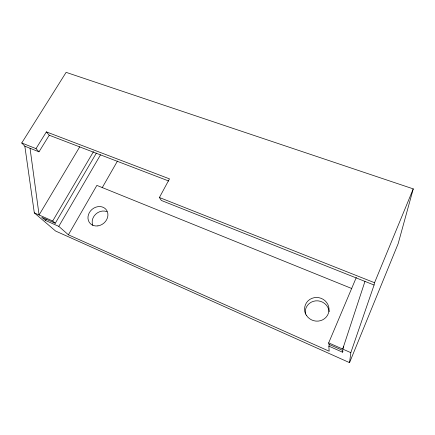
<?xml version="1.0" encoding="UTF-8"?>
<svg xmlns="http://www.w3.org/2000/svg" width="435" height="435" viewBox="0 0 435 435"><rect width="100%" height="100%" fill="white"/><g stroke="black" fill="none" stroke-linecap="round" stroke-linejoin="round"><path stroke-width="0.65" d="M329.648 344.254L328.86 346.129L342.535 352.198L342.639 350.398L328.751 344.254L328.675 342.878L356.308 277.459M24.844 146.198L34.311 212.884L55.593 231.045L349.544 362.643L350.817 352.66L374.073 285.023L374.546 282.723L413.25 188.877L66.12 72.357L21.75 142.974L24.844 146.198L39.003 151.826L49.237 135.225L46.376 131.887L36.018 148.623L39.003 151.826M413.25 188.877L398.155 243.676L349.544 362.643M364.96 281.401L342.715 349.082L343.753 346.575M342.535 352.198L343.057 350.947M374.073 285.023L161.32 200.448L159.411 197.501L169.481 178.867L46.376 131.887M102.16 187.79L117.472 161.048M328.86 346.129L329.143 351.192L68.393 234.808L96.858 185.386L351.801 288.541M68.393 234.808L58.796 226.363L100.534 154.8M58.796 226.363L45.414 220.431L41.755 217.282L55.272 223.264L96.385 153.093M55.272 223.264L52.7 221.002L93.46 151.668M45.414 220.431L46.105 219.262M79.779 146.769L39.079 214.988L30.042 148.264M49.237 135.225L168.736 181.014M21.75 142.974L36.018 148.623M159.411 197.501L374.546 282.723M34.311 212.884L52.7 221.002M328.675 342.878L350.817 352.66M305.354 314.135A12.049 11.587 18.6 0 1 315.685 300.857A12.049 11.587 18.6 0 1 329.143 311.775M92.84 225.384A10.407 8.961 -40.1 0 1 95.569 214.314A10.407 8.961 -40.1 0 1 106.923 211.676M306.37 315.261A12.278 11.799 17.1 0 0 327.56 315.206A12.278 11.799 17.1 0 0 316.506 297.469A12.278 11.799 17.1 0 0 306.37 315.261M97.902 225.89A10.587 9.07 -40 0 0 106.613 210.219A10.587 9.07 -40 0 0 89.311 212.704A10.587 9.07 -40 0 0 97.902 225.89"/></g></svg>
